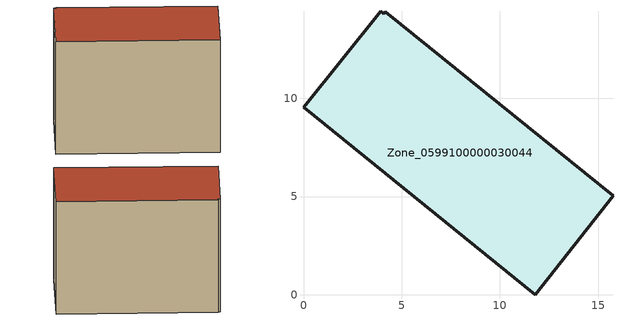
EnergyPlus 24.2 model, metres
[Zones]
Zone_0599100000030044
 floor ground (C_G): 11.79,0 0,9.55 3.92,14.44 4.1,14.3 4.17,14.42 15.76,5.05 z0
 wall outside (C_F): 11.79,0 15.76,5.05 4.17,14.42 4.1,14.3 3.92,14.44 0,9.55 11.79,0 z0:11.86
 roof outside (C_R): 0,9.55 11.79,0 15.76,5.05 4.17,14.42 4.1,14.3 3.92,14.44 z11.86
[BUILDING]
Pand.0599100000030044: North Axis=0; Terrain=City; Loads Convergence Tolerance Value=0.04; Temperature Convergence Tolerance Value=0.4; Solar Distribution=FullExterior; Maximum Number of Warmup Days=25; Minimum Number of Warmup Days=1
[Site:Location]
Rotterdam.The.Hague.AP_ZH_NLD Design_Conditions: Latitude=51.96; Longitude=4.45; Time Zone=1; Elevation=-4.5
[SITE:GROUNDTEMPERATURE:BUILDINGSURFACE]
18, 18, 18, 18, 18, 18, 18, 18, 18, 18, 18, 18
[MATERIAL] Thermal Absorptance=0.9; Solar Absorptance=0.7; Visible Absorptance=0.7
Name | Roughness | Thickness | Conductivity | Density | Specific Heat
G.TI.1946 | MediumSmooth | 0.15 | 1 | 540 | 1210
F.TI.1946 | Rough | 0.3 | 0.857143 | 1920 | 840
R.TI.1946 | MediumRough | 0.2 | 0.1 | 1500 | 1000
[CONSTRUCTION]
C_G: G.TI.1946
C_F: F.TI.1946
C_R: R.TI.1946
[ZONE]
Zone_0599100000030044: Type=1; Multiplier=1; Ceiling Height=Autocalculate; Volume=Autocalculate; Floor Area=autocalculate; Part of Total Floor Area=Yes
[ZONEINFILTRATION:DESIGNFLOWRATE]
Infil_Zone_0599100000030044: Zone or ZoneList or Space or SpaceList=Zone_0599100000030044; Schedule=AlwaysOn; Design Flow Rate Calculation Method=Flow/Area; Flow Rate per Floor Area=0.003; Constant Term Coefficient=1; Temperature Term Coefficient=0; Velocity Term Coefficient=0; Velocity Squared Term Coefficient=0
[HVACTEMPLATE:ZONE:IDEALLOADSAIRSYSTEM]
Zone_0599100000030044: Maximum Heating Supply Air Temperature=50; Minimum Cooling Supply Air Temperature=13; Maximum Heating Supply Air Humidity Ratio=0.0156; Minimum Cooling Supply Air Humidity Ratio=0.0077; Heating Limit=NoLimit; Cooling Limit=NoLimit; Dehumidification Control Type=ConstantSensibleHeatRatio; Cooling Sensible Heat Ratio=0.7; Dehumidification Setpoint=60; Humidification Control Type=None; Humidification Setpoint=30; Outdoor Air Method=None; Outdoor Air Flow Rate per Person=0.00944; Outdoor Air Flow Rate per Zone Floor Area=0; Outdoor Air Flow Rate per Zone=0; Demand Controlled Ventilation Type=None; Outdoor Air Economizer Type=NoEconomizer; Heat Recovery Type=None; Sensible Heat Recovery Effectiveness=0.7; Latent Heat Recovery Effectiveness=0.65
[ZONECONTROL:THERMOSTAT]
ThermostatControl_Zone_0599100000030044: Zone or ZoneList=Zone_0599100000030044; Control Type Schedule=DualSetpointControlType; Control 1=Thermostat_Zone_0599100000030044; Temperature Difference Between Cutout And Setpoint=0
[THERMOSTATSETPOINT:DUALSETPOINT]
Thermostat_Zone_0599100000030044: Heating Setpoint Temperature Schedule=HeatingSetpoint_Zone_0599100000030044; Cooling Setpoint Temperature Schedule=CoolingSetpoint_Zone_0599100000030044
[SCHEDULE:COMPACT]
HeatingSetpoint_Zone_0599100000030044: Through: 12/31, For: AllDays, Until: 24:00, 21
CoolingSetpoint_Zone_0599100000030044: Through: 12/31, For: AllDays, Until: 24:00, 24
DualSetpointControlType: Through: 12/31, For: AllDays, Until: 24:00, 4
AlwaysOn: Through: 12/31, For: AllDays, Until: 24:00, 1
